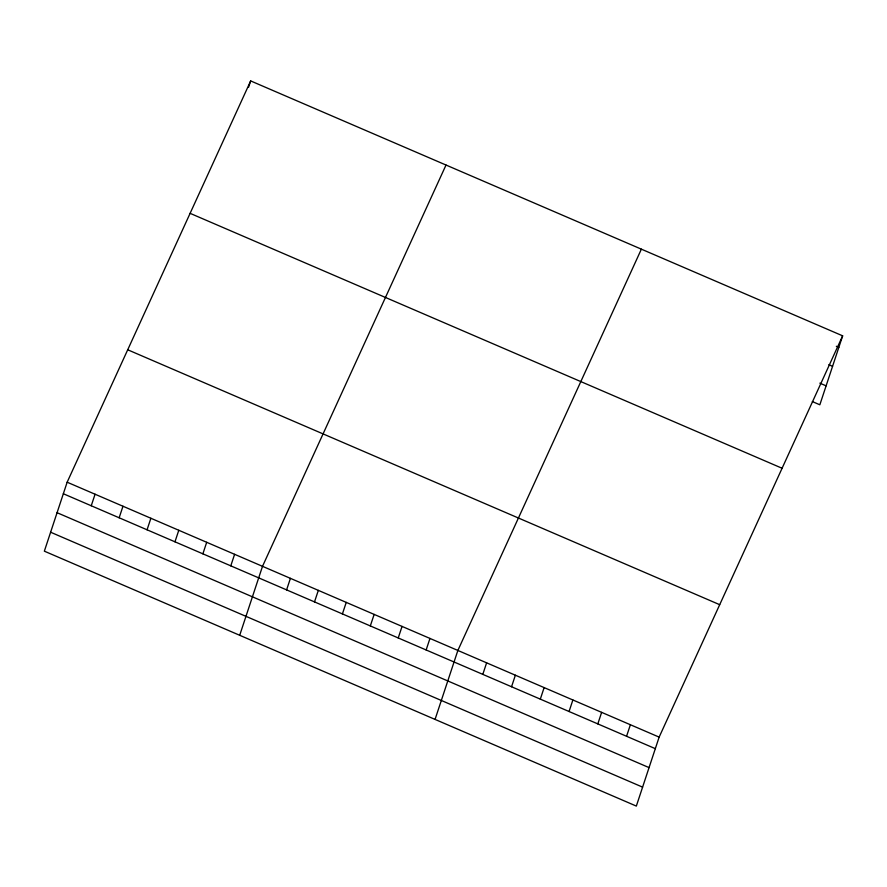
<?xml version="1.0" encoding="UTF-8"?>
<svg xmlns="http://www.w3.org/2000/svg" width="887" height="887" viewBox="0 0 887 887"><rect width="100%" height="100%" fill="white"/><g stroke="black" fill="none" stroke-linecap="round" stroke-linejoin="round"><path stroke-width="1.33" d="M67.157 482.206L44.35 551.171L636.334 806.083L659.141 737.119L842.65 335.829L250.666 80.917L67.157 482.206L659.141 737.119M91.25 505.767L95.064 494.225M248.548 87.325L250.666 80.917M119.157 517.775L122.971 506.244M147.065 529.794L150.879 518.263M174.972 541.813L178.786 530.271M202.879 553.832L206.693 542.29M230.786 565.851L234.6 554.308M239.701 635.292L262.508 566.327L446.017 165.037M286.601 589.888L290.415 578.346M314.508 601.896L318.333 590.365M342.415 613.915L346.24 602.384M370.322 625.934L374.148 614.403M398.241 637.953L402.055 626.41M426.148 649.971L429.962 638.429M435.062 719.412L457.869 650.448L641.379 249.158M482.805 674.375L486.619 662.833M511.555 686.749L515.369 675.218M540.316 699.133L544.13 687.591M569.066 711.518L572.88 699.976M597.816 723.892L601.63 712.361M626.566 736.277L630.391 724.734M842.65 335.829L819.843 404.794L812.337 401.567M836.33 346.285L838.836 347.36M828.813 364.701L832.571 366.32M819.854 383.151L826.107 385.845M190.106 213.335L782.09 468.258M127.717 349.777L719.701 604.69M63.343 493.749L655.327 748.661M57.078 512.697L649.062 767.61M50.614 532.222L642.598 787.135"/></g></svg>
